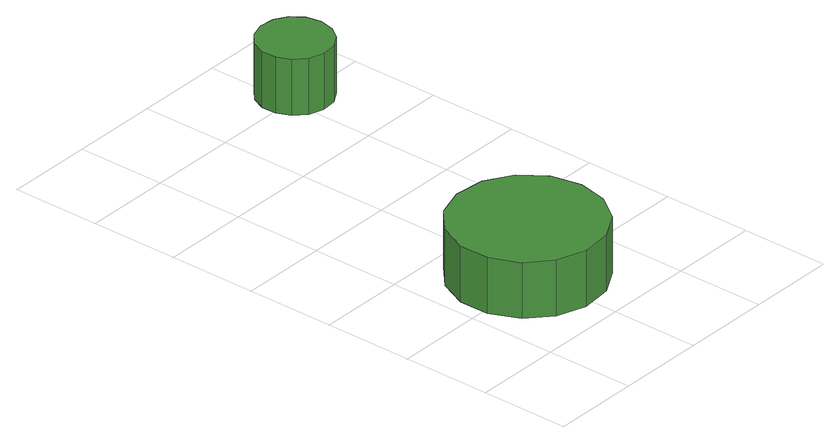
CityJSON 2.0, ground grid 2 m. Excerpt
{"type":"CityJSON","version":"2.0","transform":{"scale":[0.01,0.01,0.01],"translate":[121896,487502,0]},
"CityObjects":{
"tree1":{"type":"SolitaryVegetationObject","attributes":{"function":"something"},"geometry":[{"type":"MultiSurface","lod":"1","boundaries":[[[0,1,2,3,4,5,6,7,8,9,10,11,12,13,14]],[[15,16,17,18,19,20,21,22,23,24,25,26,27,28,29]],[[0,29,28,1]],[[1,28,27,2]],[[2,27,26,3]],[[3,26,25,4]],[[4,25,24,5]],[[5,24,23,6]],[[6,23,22,7]],[[7,22,21,8]],[[8,21,20,9]],[[9,20,19,10]],[[10,19,18,11]],[[11,18,17,12]],[[12,17,16,13]],[[13,16,15,14]],[[14,15,29,0]]]}]},
"tree2":{"type":"SolitaryVegetationObject","attributes":{"function":"something"},"geometry":[{"type":"MultiSurface","lod":"1","boundaries":[[[30,31,32,33,34,35,36,37,38,39,40,41,42,43,44]],[[45,46,47,48,49,50,51,52,53,54,55,56,57,58,59]],[[30,59,58,31]],[[31,58,57,32]],[[32,57,56,33]],[[33,56,55,34]],[[34,55,54,35]],[[35,54,53,36]],[[36,53,52,37]],[[37,52,51,38]],[[38,51,50,39]],[[39,50,49,40]],[[40,49,48,41]],[[41,48,47,42]],[[42,47,46,43]],[[43,46,45,44]],[[44,45,59,30]]]}]}
},
"vertices":[
[340,203,175],[326,271,175],[285,327,175],[225,362,175],[155,369,175],[89,348,175],[37,301,175],[9,238,175],[9,168,175],[37,104,175],[89,58,175],[155,36,175],[225,44,175],[285,78,175],[326,135,175],[326,135,46],[285,78,46],[225,44,46],[155,36,46],[89,58,46],[37,104,46],[9,168,46],[9,238,46],[37,301,46],[89,348,46],[155,369,46],[225,362,46],[285,327,46],[326,271,46],[340,203,46],
[512,1013,155],[505,1047,155],[485,1074,155],[456,1091,155],[422,1095,155],[389,1084,155],[364,1061,155],[350,1030,155],[350,996,155],[364,965,155],[389,942,155],[422,932,155],[456,935,155],[485,952,155],[505,980,155],[505,980,26],[485,952,26],[456,935,26],[422,932,26],[389,942,26],[364,965,26],[350,996,26],[350,1030,26],[364,1061,26],[389,1084,26],[422,1095,26],[456,1091,26],[485,1074,26],[505,1047,26],[512,1013,26]
]}
